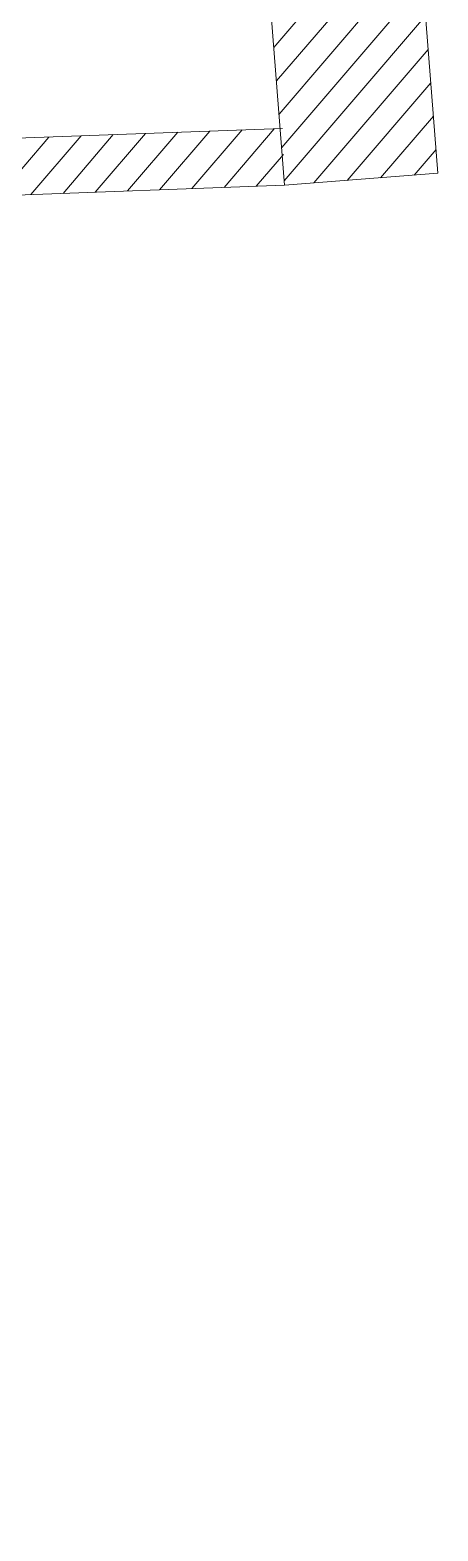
# Model space of a CAD drawing. Header units: millimetres. Extents: x 1954135 to 2038297, y 1349223 to 1397094.
# Drawn here: x 1999024 to 2000744, y 1369027 to 1375368 of the extents above; entities that cross this region are included whole.
import ezdxf

# ---------------------------------------------------------------- set-up
doc = ezdxf.new("R2010")
doc.units = ezdxf.units.MM
doc.header["$MEASUREMENT"] = 0
doc.layers.add('01_Grundriss (Construction)', color=7, linetype='Continuous', lineweight=0)

msp = doc.modelspace()

# ---------------------------------------------------------------- hatches: boundary and pattern name
at = {"layer": '01_Grundriss (Construction)', "linetype": 'Continuous', "lineweight": 0}
h = msp.add_hatch(dxfattribs=at)
h.set_pattern_fill('HATCH', style=0, pattern_type=2)
h.set_pattern_definition([(49.475, (2000668.13, 1375860.97), (-76.013, 64.9775), [])])
h.paths.add_polyline_path([(2000015.7457, 1375757.8054), (2000662.1894, 1375808.402), (2000744.0409, 1374762.6348), (2000097.5972, 1374712.0381)], flags=0)
h = msp.add_hatch(dxfattribs=at)
h.set_pattern_fill('HATCH', style=0, pattern_type=2)
h.set_pattern_definition([(49.4754, (1996882.5, 1374472.65), (-76.0127, 64.9775), [])])
h.paths.add_polyline_path([(2000088.8454, 1374951.8785), (1995147.1343, 1374771.5551), (1995045.9027, 1374616.7095), (1996901.5927, 1369026.7369), (1997129.3698, 1369102.3515), (1995310.1841, 1374582.3608), (1995280.0355, 1374536.245), (2000097.5972, 1374712.0381)], flags=0)

# ---------------------------------------------------------------- linework, layer by layer
at = {"layer": '01_Grundriss (Construction)', "color": 7, "linetype": 'Continuous', "lineweight": 0}
msp.add_line((1995147.1343, 1374771.5551), (2000088.8454, 1374951.8785), dxfattribs=at)
at = {"layer": '01_Grundriss (Construction)', "lineweight": 0}
for p, q in [((2000088.8454, 1374951.8785), (1995147.1343, 1374771.5551)), ((2000097.5972, 1374712.0381), (1995280.0355, 1374536.245))]:
    msp.add_line(p, q, dxfattribs=at)
at = {"layer": '01_Grundriss (Construction)', "color": 7, "linetype": 'Continuous', "lineweight": 0, "flags": 128}
msp.add_lwpolyline([(2000015.7457, 1375757.8054), (2000662.1894, 1375808.402), (2000744.0409, 1374762.6348), (2000097.5972, 1374712.0381)], close=True, dxfattribs=at)

doc.saveas('drawing.dxf')
